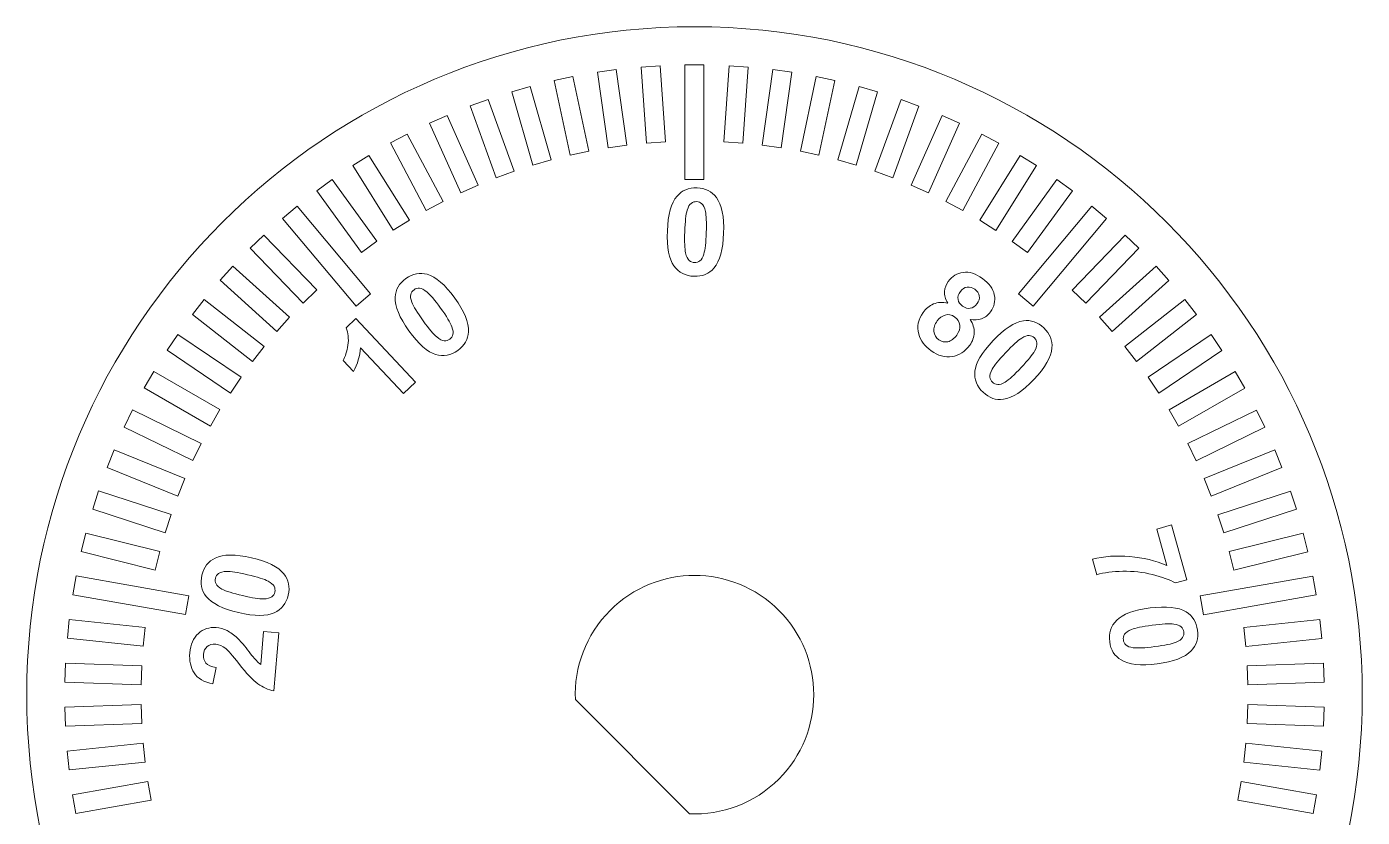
# Model space of a CAD drawing. Header units: millimetres. Extents: x -104 to 90, y -60 to 124.
# Drawn here: x 50.51 to 85.51, y 93.13 to 113.84 of the extents above; entities that cross this region are included whole.
import ezdxf

# ---------------------------------------------------------------- set-up
doc = ezdxf.new("R2010")
doc.units = ezdxf.units.MM
doc.header["$MEASUREMENT"] = 0
doc.layers.add('Cut', color=7, linetype='Continuous')
doc.layers.add('Engrave', color=7, linetype='Continuous')

msp = doc.modelspace()

# ---------------------------------------------------------------- linework, layer by layer
at = {"layer": 'Cut', "color": 250, "lineweight": 9}
for points, knots in [([(85.5102, 96.3419), (85.5105, 86.677), (77.6757, 78.8417), (68.0107, 78.8414), (68.0107, 78.8414), (58.3457, 78.8411), (50.5105, 86.676), (50.5102, 96.3409), (50.5102, 96.3409), (50.5099, 106.0058), (58.3447, 113.8411), (68.0097, 113.8414), (68.0097, 113.8414), (77.6747, 113.8417), (85.5099, 106.0068), (85.5102, 96.3419)], [0, 0, 0, 0, 0.2, 0.2, 0.2, 0.2, 0.4, 0.4, 0.4, 0.4, 0.6, 0.6, 0.6, 0.6, 1, 1, 1, 1]), ([(65.8004, 98.551), (65.1577, 97.9083), (64.8536, 97.0551), (64.8879, 96.2133), (64.8879, 96.2133), (64.8879, 96.2133), (67.8821, 93.2191), (67.8821, 93.2191), (67.8821, 93.2191), (68.7239, 93.1848), (69.5771, 93.4889), (70.2198, 94.1316), (70.2198, 94.1316), (71.4402, 95.352), (71.4402, 97.3306), (70.2198, 98.551), (70.2198, 98.551), (68.9994, 99.7714), (67.0208, 99.7714), (65.8004, 98.551)], [0, 0, 0, 0, 0.1666667, 0.1666667, 0.1666667, 0.1666667, 0.3333333, 0.3333333, 0.3333333, 0.3333333, 0.5, 0.5, 0.5, 0.5, 0.6666667, 0.6666667, 0.6666667, 0.6666667, 1, 1, 1, 1])]:
    msp.add_open_spline(points, degree=3, knots=knots, dxfattribs=at)
at = {"layer": 'Engrave', "color": 240, "lineweight": 9}
for points, knots in [([(65.9607, 112.7169), (65.9607, 112.7169), (66.2391, 110.7361), (66.2391, 110.7361), (66.2391, 110.7361), (66.2391, 110.7361), (65.7449, 110.6677), (65.7449, 110.6677), (65.7449, 110.6677), (65.7449, 110.6677), (65.4665, 112.6485), (65.4665, 112.6485), (65.4665, 112.6485), (65.4665, 112.6485), (65.9607, 112.7169), (65.9607, 112.7169)], [0, 0, 0, 0, 0.2, 0.2, 0.2, 0.2, 0.4, 0.4, 0.4, 0.4, 0.6, 0.6, 0.6, 0.6, 1, 1, 1, 1]), ([(67.1082, 112.8183), (67.1082, 112.8183), (67.2477, 110.8231), (67.2477, 110.8231), (67.2477, 110.8231), (67.2477, 110.8231), (66.7497, 110.7899), (66.7497, 110.7899), (66.7497, 110.7899), (66.7497, 110.7899), (66.6102, 112.7851), (66.6102, 112.7851), (66.6102, 112.7851), (66.6102, 112.7851), (67.1082, 112.8183), (67.1082, 112.8183)], [0, 0, 0, 0, 0.2, 0.2, 0.2, 0.2, 0.4, 0.4, 0.4, 0.4, 0.6, 0.6, 0.6, 0.6, 1, 1, 1, 1]), ([(68.2587, 112.8413), (68.2587, 112.8413), (68.2588, 109.8413), (68.2588, 109.8413), (68.2588, 109.8413), (68.2588, 109.8413), (67.7608, 109.8413), (67.7608, 109.8413), (67.7608, 109.8413), (67.7608, 109.8413), (67.7607, 112.8413), (67.7607, 112.8413), (67.7607, 112.8413), (67.7607, 112.8413), (68.2587, 112.8413), (68.2587, 112.8413)], [0, 0, 0, 0, 0.2, 0.2, 0.2, 0.2, 0.4, 0.4, 0.4, 0.4, 0.6, 0.6, 0.6, 0.6, 1, 1, 1, 1]), ([(69.4133, 112.7854), (69.4133, 112.7854), (69.2735, 110.7902), (69.2735, 110.7902), (69.2735, 110.7902), (69.2735, 110.7902), (68.7755, 110.8234), (68.7755, 110.8234), (68.7755, 110.8234), (68.7755, 110.8234), (68.9153, 112.8186), (68.9153, 112.8186), (68.9153, 112.8186), (68.9153, 112.8186), (69.4133, 112.7854), (69.4133, 112.7854)], [0, 0, 0, 0, 0.2, 0.2, 0.2, 0.2, 0.4, 0.4, 0.4, 0.4, 0.6, 0.6, 0.6, 0.6, 1, 1, 1, 1]), ([(70.5573, 112.6482), (70.5573, 112.6482), (70.2784, 110.6675), (70.2784, 110.6675), (70.2784, 110.6675), (70.2784, 110.6675), (69.7842, 110.7359), (69.7842, 110.7359), (69.7842, 110.7359), (69.7842, 110.7359), (70.0631, 112.7166), (70.0631, 112.7166), (70.0631, 112.7166), (70.0631, 112.7166), (70.5573, 112.6482), (70.5573, 112.6482)], [0, 0, 0, 0, 0.2, 0.2, 0.2, 0.2, 0.4, 0.4, 0.4, 0.4, 0.6, 0.6, 0.6, 0.6, 1, 1, 1, 1]), ([(64.823, 112.5358), (64.823, 112.5358), (65.2389, 110.5791), (65.2389, 110.5791), (65.2389, 110.5791), (65.2389, 110.5791), (64.7507, 110.4755), (64.7507, 110.4755), (64.7507, 110.4755), (64.7507, 110.4755), (64.3348, 112.4322), (64.3348, 112.4322), (64.3348, 112.4322), (64.3348, 112.4322), (64.823, 112.5358), (64.823, 112.5358)], [0, 0, 0, 0, 0.2, 0.2, 0.2, 0.2, 0.4, 0.4, 0.4, 0.4, 0.6, 0.6, 0.6, 0.6, 1, 1, 1, 1]), ([(71.6886, 112.4315), (71.6886, 112.4315), (71.2723, 110.4749), (71.2723, 110.4749), (71.2723, 110.4749), (71.2723, 110.4749), (70.7841, 110.5785), (70.7841, 110.5785), (70.7841, 110.5785), (70.7841, 110.5785), (71.2004, 112.5351), (71.2004, 112.5351), (71.2004, 112.5351), (71.2004, 112.5351), (71.6886, 112.4315), (71.6886, 112.4315)], [0, 0, 0, 0, 0.2, 0.2, 0.2, 0.2, 0.4, 0.4, 0.4, 0.4, 0.6, 0.6, 0.6, 0.6, 1, 1, 1, 1]), ([(63.7012, 112.2745), (63.7012, 112.2745), (64.2526, 110.3515), (64.2526, 110.3515), (64.2526, 110.3515), (64.2526, 110.3515), (63.7722, 110.2147), (63.7722, 110.2147), (63.7722, 110.2147), (63.7722, 110.2147), (63.2208, 112.1377), (63.2208, 112.1377), (63.2208, 112.1377), (63.2208, 112.1377), (63.7012, 112.2745), (63.7012, 112.2745)], [0, 0, 0, 0, 0.2, 0.2, 0.2, 0.2, 0.4, 0.4, 0.4, 0.4, 0.6, 0.6, 0.6, 0.6, 1, 1, 1, 1]), ([(72.8025, 112.1368), (72.8025, 112.1368), (72.2507, 110.2139), (72.2507, 110.2139), (72.2507, 110.2139), (72.2507, 110.2139), (71.7703, 110.3507), (71.7703, 110.3507), (71.7703, 110.3507), (71.7703, 110.3507), (72.3221, 112.2736), (72.3221, 112.2736), (72.3221, 112.2736), (72.3221, 112.2736), (72.8025, 112.1368), (72.8025, 112.1368)], [0, 0, 0, 0, 0.2, 0.2, 0.2, 0.2, 0.4, 0.4, 0.4, 0.4, 0.6, 0.6, 0.6, 0.6, 1, 1, 1, 1]), ([(62.5997, 111.9354), (62.5997, 111.9354), (63.2839, 110.0555), (63.2839, 110.0555), (63.2839, 110.0555), (63.2839, 110.0555), (62.8151, 109.8855), (62.8151, 109.8855), (62.8151, 109.8855), (62.8151, 109.8855), (62.1309, 111.7654), (62.1309, 111.7654), (62.1309, 111.7654), (62.1309, 111.7654), (62.5997, 111.9354), (62.5997, 111.9354)], [0, 0, 0, 0, 0.2, 0.2, 0.2, 0.2, 0.4, 0.4, 0.4, 0.4, 0.6, 0.6, 0.6, 0.6, 1, 1, 1, 1]), ([(73.8924, 111.7644), (73.8924, 111.7644), (73.2078, 109.8846), (73.2078, 109.8846), (73.2078, 109.8846), (73.2078, 109.8846), (72.739, 110.0546), (72.739, 110.0546), (72.739, 110.0546), (72.739, 110.0546), (73.4236, 111.9344), (73.4236, 111.9344), (73.4236, 111.9344), (73.4236, 111.9344), (73.8924, 111.7644), (73.8924, 111.7644)], [0, 0, 0, 0, 0.2, 0.2, 0.2, 0.2, 0.4, 0.4, 0.4, 0.4, 0.6, 0.6, 0.6, 0.6, 1, 1, 1, 1]), ([(61.5248, 111.5201), (61.5248, 111.5201), (62.3385, 109.6925), (62.3385, 109.6925), (62.3385, 109.6925), (62.3385, 109.6925), (61.8835, 109.4893), (61.8835, 109.4893), (61.8835, 109.4893), (61.8835, 109.4893), (61.0698, 111.3169), (61.0698, 111.3169), (61.0698, 111.3169), (61.0698, 111.3169), (61.5248, 111.5201), (61.5248, 111.5201)], [0, 0, 0, 0, 0.2, 0.2, 0.2, 0.2, 0.4, 0.4, 0.4, 0.4, 0.6, 0.6, 0.6, 0.6, 1, 1, 1, 1]), ([(74.9535, 111.3157), (74.9535, 111.3157), (74.1394, 109.4884), (74.1394, 109.4884), (74.1394, 109.4884), (74.1394, 109.4884), (73.6844, 109.6916), (73.6844, 109.6916), (73.6844, 109.6916), (73.6844, 109.6916), (74.4985, 111.5189), (74.4985, 111.5189), (74.4985, 111.5189), (74.4985, 111.5189), (74.9535, 111.3157), (74.9535, 111.3157)], [0, 0, 0, 0, 0.2, 0.2, 0.2, 0.2, 0.4, 0.4, 0.4, 0.4, 0.6, 0.6, 0.6, 0.6, 1, 1, 1, 1]), ([(60.4831, 111.03), (60.4831, 111.03), (61.4222, 109.2637), (61.4222, 109.2637), (61.4222, 109.2637), (61.4222, 109.2637), (60.9808, 109.0293), (60.9808, 109.0293), (60.9808, 109.0293), (60.9808, 109.0293), (60.0417, 110.7956), (60.0417, 110.7956), (60.0417, 110.7956), (60.0417, 110.7956), (60.4831, 111.03), (60.4831, 111.03)], [0, 0, 0, 0, 0.2, 0.2, 0.2, 0.2, 0.4, 0.4, 0.4, 0.4, 0.6, 0.6, 0.6, 0.6, 1, 1, 1, 1]), ([(75.9815, 110.7942), (75.9815, 110.7942), (75.042, 109.0281), (75.042, 109.0281), (75.042, 109.0281), (75.042, 109.0281), (74.6006, 109.2625), (74.6006, 109.2625), (74.6006, 109.2625), (74.6006, 109.2625), (75.5401, 111.0286), (75.5401, 111.0286), (75.5401, 111.0286), (75.5401, 111.0286), (75.9815, 110.7942), (75.9815, 110.7942)], [0, 0, 0, 0, 0.2, 0.2, 0.2, 0.2, 0.4, 0.4, 0.4, 0.4, 0.6, 0.6, 0.6, 0.6, 1, 1, 1, 1]), ([(59.4774, 110.4678), (59.4774, 110.4678), (60.5373, 108.7714), (60.5373, 108.7714), (60.5373, 108.7714), (60.5373, 108.7714), (60.1135, 108.5078), (60.1135, 108.5078), (60.1135, 108.5078), (60.1135, 108.5078), (59.0536, 110.2042), (59.0536, 110.2042), (59.0536, 110.2042), (59.0536, 110.2042), (59.4774, 110.4678), (59.4774, 110.4678)], [0, 0, 0, 0, 0.2, 0.2, 0.2, 0.2, 0.4, 0.4, 0.4, 0.4, 0.6, 0.6, 0.6, 0.6, 1, 1, 1, 1]), ([(76.9695, 110.2023), (76.9695, 110.2023), (75.9092, 108.5061), (75.9092, 108.5061), (75.9092, 108.5061), (75.9092, 108.5061), (75.4854, 108.7697), (75.4854, 108.7697), (75.4854, 108.7697), (75.4854, 108.7697), (76.5457, 110.4659), (76.5457, 110.4659), (76.5457, 110.4659), (76.5457, 110.4659), (76.9695, 110.2023), (76.9695, 110.2023)], [0, 0, 0, 0, 0.2, 0.2, 0.2, 0.2, 0.4, 0.4, 0.4, 0.4, 0.6, 0.6, 0.6, 0.6, 1, 1, 1, 1]), ([(58.5131, 109.8374), (58.5131, 109.8374), (59.6888, 108.2193), (59.6888, 108.2193), (59.6888, 108.2193), (59.6888, 108.2193), (59.2846, 107.9263), (59.2846, 107.9263), (59.2846, 107.9263), (59.2846, 107.9263), (58.1089, 109.5444), (58.1089, 109.5444), (58.1089, 109.5444), (58.1089, 109.5444), (58.5131, 109.8374), (58.5131, 109.8374)], [0, 0, 0, 0, 0.2, 0.2, 0.2, 0.2, 0.4, 0.4, 0.4, 0.4, 0.6, 0.6, 0.6, 0.6, 1, 1, 1, 1]), ([(68.0763, 109.6207), (68.2959, 109.6131), (68.4651, 109.5292), (68.584, 109.368), (68.584, 109.368), (68.7248, 109.177), (68.7886, 108.8664), (68.7736, 108.4362), (68.7736, 108.4362), (68.7591, 108.0066), (68.6742, 107.7004), (68.5192, 107.5174), (68.5192, 107.5174), (68.3911, 107.3671), (68.2175, 107.2954), (67.9975, 107.3029), (67.9975, 107.3029), (67.7763, 107.3105), (67.6013, 107.4013), (67.472, 107.5759), (67.472, 107.5759), (67.3426, 107.7499), (67.2852, 108.0552), (67.2997, 108.4905), (67.2997, 108.4905), (67.3141, 108.918), (67.3991, 109.2233), (67.5539, 109.4062), (67.5539, 109.4062), (67.6822, 109.5565), (67.8562, 109.6282), (68.0763, 109.6207)], [0, 0, 0, 0, 0.1111111, 0.1111111, 0.1111111, 0.1111111, 0.2222222, 0.2222222, 0.2222222, 0.2222222, 0.3333333, 0.3333333, 0.3333333, 0.3333333, 0.4444444, 0.4444444, 0.4444444, 0.4444444, 0.5555556, 0.5555556, 0.5555556, 0.5555556, 0.6666667, 0.6666667, 0.6666667, 0.6666667, 0.7777778, 0.7777778, 0.7777778, 0.7777778, 1, 1, 1, 1]), ([(77.9136, 109.5421), (77.9136, 109.5421), (76.7377, 107.9243), (76.7377, 107.9243), (76.7377, 107.9243), (76.7377, 107.9243), (76.3335, 108.2173), (76.3335, 108.2173), (76.3335, 108.2173), (76.3335, 108.2173), (77.5094, 109.8351), (77.5094, 109.8351), (77.5094, 109.8351), (77.5094, 109.8351), (77.9136, 109.5421), (77.9136, 109.5421)], [0, 0, 0, 0, 0.2, 0.2, 0.2, 0.2, 0.4, 0.4, 0.4, 0.4, 0.6, 0.6, 0.6, 0.6, 1, 1, 1, 1]), ([(68.064, 109.2599), (68.0111, 109.2618), (67.9639, 109.2464), (67.9213, 109.2144), (67.9213, 109.2144), (67.8787, 109.1824), (67.8449, 109.1235), (67.8189, 109.0374), (67.8189, 109.0374), (67.7852, 108.926), (67.7641, 108.7367), (67.7552, 108.4706), (67.7552, 108.4706), (67.7456, 108.2045), (67.7532, 108.0208), (67.7768, 107.9201), (67.7768, 107.9201), (67.7998, 107.8199), (67.8316, 107.7525), (67.871, 107.7178), (67.871, 107.7178), (67.9109, 107.6835), (67.9569, 107.6652), (68.0098, 107.6637), (68.0098, 107.6637), (68.0621, 107.6617), (68.1098, 107.6772), (68.1525, 107.7092), (68.1525, 107.7092), (68.1945, 107.7412), (68.2289, 107.8001), (68.2544, 107.8862), (68.2544, 107.8862), (68.2881, 107.9965), (68.3096, 108.1853), (68.3186, 108.4514), (68.3186, 108.4514), (68.3276, 108.7175), (68.3205, 108.9012), (68.297, 109.0019), (68.297, 109.0019), (68.2734, 109.1021), (68.2417, 109.1701), (68.2022, 109.2048), (68.2022, 109.2048), (68.1628, 109.2401), (68.1164, 109.2584), (68.064, 109.2599)], [0, 0, 0, 0, 0.0769231, 0.0769231, 0.0769231, 0.0769231, 0.1538462, 0.1538462, 0.1538462, 0.1538462, 0.2307692, 0.2307692, 0.2307692, 0.2307692, 0.3076923, 0.3076923, 0.3076923, 0.3076923, 0.3846154, 0.3846154, 0.3846154, 0.3846154, 0.4615385, 0.4615385, 0.4615385, 0.4615385, 0.5384615, 0.5384615, 0.5384615, 0.5384615, 0.6153846, 0.6153846, 0.6153846, 0.6153846, 0.6923077, 0.6923077, 0.6923077, 0.6923077, 0.7692308, 0.7692308, 0.7692308, 0.7692308, 0.8461538, 0.8461538, 0.8461538, 0.8461538, 1, 1, 1, 1]), ([(57.5954, 109.1414), (57.5954, 109.1414), (59.5237, 106.8433), (59.5237, 106.8433), (59.5237, 106.8433), (59.5237, 106.8433), (59.1409, 106.5229), (59.1409, 106.5229), (59.1409, 106.5229), (59.1409, 106.5229), (57.2126, 108.821), (57.2126, 108.821), (57.2126, 108.821), (57.2126, 108.821), (57.5954, 109.1414), (57.5954, 109.1414)], [0, 0, 0, 0, 0.2, 0.2, 0.2, 0.2, 0.4, 0.4, 0.4, 0.4, 0.6, 0.6, 0.6, 0.6, 1, 1, 1, 1]), ([(78.8098, 108.8193), (78.8098, 108.8193), (76.8811, 106.5216), (76.8811, 106.5216), (76.8811, 106.5216), (76.8811, 106.5216), (76.4983, 106.842), (76.4983, 106.842), (76.4983, 106.842), (76.4983, 106.842), (78.427, 109.1397), (78.427, 109.1397), (78.427, 109.1397), (78.427, 109.1397), (78.8098, 108.8193), (78.8098, 108.8193)], [0, 0, 0, 0, 0.2, 0.2, 0.2, 0.2, 0.4, 0.4, 0.4, 0.4, 0.6, 0.6, 0.6, 0.6, 1, 1, 1, 1]), ([(56.7279, 108.384), (56.7279, 108.384), (58.1173, 106.9452), (58.1173, 106.9452), (58.1173, 106.9452), (58.1173, 106.9452), (57.7579, 106.5994), (57.7579, 106.5994), (57.7579, 106.5994), (57.7579, 106.5994), (56.3685, 108.0382), (56.3685, 108.0382), (56.3685, 108.0382), (56.3685, 108.0382), (56.7279, 108.384), (56.7279, 108.384)], [0, 0, 0, 0, 0.2, 0.2, 0.2, 0.2, 0.4, 0.4, 0.4, 0.4, 0.6, 0.6, 0.6, 0.6, 1, 1, 1, 1]), ([(79.6544, 108.0365), (79.6544, 108.0365), (78.2648, 106.598), (78.2648, 106.598), (78.2648, 106.598), (78.2648, 106.598), (77.9054, 106.9438), (77.9054, 106.9438), (77.9054, 106.9438), (77.9054, 106.9438), (79.295, 108.3823), (79.295, 108.3823), (79.295, 108.3823), (79.295, 108.3823), (79.6544, 108.0365), (79.6544, 108.0365)], [0, 0, 0, 0, 0.2, 0.2, 0.2, 0.2, 0.4, 0.4, 0.4, 0.4, 0.6, 0.6, 0.6, 0.6, 1, 1, 1, 1]), ([(55.9141, 107.5691), (55.9141, 107.5691), (57.4006, 106.2306), (57.4006, 106.2306), (57.4006, 106.2306), (57.4006, 106.2306), (57.0666, 105.8596), (57.0666, 105.8596), (57.0666, 105.8596), (57.0666, 105.8596), (55.5801, 107.1981), (55.5801, 107.1981), (55.5801, 107.1981), (55.5801, 107.1981), (55.9141, 107.5691), (55.9141, 107.5691)], [0, 0, 0, 0, 0.2, 0.2, 0.2, 0.2, 0.4, 0.4, 0.4, 0.4, 0.6, 0.6, 0.6, 0.6, 1, 1, 1, 1]), ([(80.4426, 107.1957), (80.4426, 107.1957), (78.9558, 105.8576), (78.9558, 105.8576), (78.9558, 105.8576), (78.9558, 105.8576), (78.6218, 106.2286), (78.6218, 106.2286), (78.6218, 106.2286), (78.6218, 106.2286), (80.1086, 107.5667), (80.1086, 107.5667), (80.1086, 107.5667), (80.1086, 107.5667), (80.4426, 107.1957), (80.4426, 107.1957)], [0, 0, 0, 0, 0.2, 0.2, 0.2, 0.2, 0.4, 0.4, 0.4, 0.4, 0.6, 0.6, 0.6, 0.6, 1, 1, 1, 1]), ([(60.4486, 107.2438), (60.627, 107.3726), (60.8125, 107.41), (61.005, 107.3553), (61.005, 107.3553), (61.2336, 107.2908), (61.4743, 107.084), (61.7266, 106.7345), (61.7266, 106.7345), (61.9779, 106.386), (62.0985, 106.0916), (62.0875, 105.8523), (62.0875, 105.8523), (62.0789, 105.6544), (61.9849, 105.4912), (61.8064, 105.3625), (61.8064, 105.3625), (61.6274, 105.233), (61.433, 105.1977), (61.2235, 105.2561), (61.2235, 105.2561), (61.0146, 105.3149), (60.7823, 105.5211), (60.5268, 105.8743), (60.5268, 105.8743), (60.2767, 106.2212), (60.157, 106.5146), (60.1675, 106.7544), (60.1675, 106.7544), (60.1766, 106.9519), (60.2701, 107.1149), (60.4486, 107.2438)], [0, 0, 0, 0, 0.1111111, 0.1111111, 0.1111111, 0.1111111, 0.2222222, 0.2222222, 0.2222222, 0.2222222, 0.3333333, 0.3333333, 0.3333333, 0.3333333, 0.4444444, 0.4444444, 0.4444444, 0.4444444, 0.5555556, 0.5555556, 0.5555556, 0.5555556, 0.6666667, 0.6666667, 0.6666667, 0.6666667, 0.7777778, 0.7777778, 0.7777778, 0.7777778, 1, 1, 1, 1]), ([(74.6473, 106.6011), (74.5841, 106.7058), (74.5557, 106.8071), (74.5633, 106.9044), (74.5633, 106.9044), (74.5709, 107.0017), (74.6033, 107.0904), (74.6615, 107.1709), (74.6615, 107.1709), (74.761, 107.3078), (74.8912, 107.3867), (75.0517, 107.4067), (75.0517, 107.4067), (75.2127, 107.4273), (75.3811, 107.3731), (75.5575, 107.2454), (75.5575, 107.2454), (75.7328, 107.1187), (75.8359, 106.9756), (75.8676, 106.8161), (75.8676, 106.8161), (75.8998, 106.656), (75.8659, 106.5081), (75.7665, 106.3707), (75.7665, 106.3707), (75.7045, 106.2855), (75.6273, 106.2251), (75.535, 106.1909), (75.535, 106.1909), (75.4421, 106.1567), (75.3431, 106.151), (75.2375, 106.174), (75.2375, 106.174), (75.3097, 106.0592), (75.3437, 105.9431), (75.3402, 105.8256), (75.3402, 105.8256), (75.3362, 105.7087), (75.2973, 105.5984), (75.2225, 105.4957), (75.2225, 105.4957), (75.0995, 105.3256), (74.9453, 105.2268), (74.7599, 105.199), (74.7599, 105.199), (74.5745, 105.1713), (74.3918, 105.2229), (74.2117, 105.3527), (74.2117, 105.3527), (74.0444, 105.4741), (73.9369, 105.6189), (73.8894, 105.7875), (73.8894, 105.7875), (73.8333, 105.9863), (73.8706, 106.1766), (74.0016, 106.3571), (74.0016, 106.3571), (74.0737, 106.4566), (74.1642, 106.53), (74.2741, 106.5779), (74.2741, 106.5779), (74.384, 106.6253), (74.5084, 106.6334), (74.6473, 106.6011)], [0, 0, 0, 0, 0.0588235, 0.0588235, 0.0588235, 0.0588235, 0.1176471, 0.1176471, 0.1176471, 0.1176471, 0.1764706, 0.1764706, 0.1764706, 0.1764706, 0.2352941, 0.2352941, 0.2352941, 0.2352941, 0.2941176, 0.2941176, 0.2941176, 0.2941176, 0.3529412, 0.3529412, 0.3529412, 0.3529412, 0.4117647, 0.4117647, 0.4117647, 0.4117647, 0.4705882, 0.4705882, 0.4705882, 0.4705882, 0.5294118, 0.5294118, 0.5294118, 0.5294118, 0.5882353, 0.5882353, 0.5882353, 0.5882353, 0.6470588, 0.6470588, 0.6470588, 0.6470588, 0.7058824, 0.7058824, 0.7058824, 0.7058824, 0.7647059, 0.7647059, 0.7647059, 0.7647059, 0.8235294, 0.8235294, 0.8235294, 0.8235294, 0.8823529, 0.8823529, 0.8823529, 0.8823529, 1, 1, 1, 1]), ([(60.6598, 106.9511), (60.6172, 106.9201), (60.5888, 106.8792), (60.575, 106.8277), (60.575, 106.8277), (60.561, 106.7763), (60.5705, 106.7086), (60.6029, 106.6253), (60.6029, 106.6253), (60.6444, 106.516), (60.7434, 106.3538), (60.899, 106.1374), (60.899, 106.1374), (61.0552, 105.9211), (61.1736, 105.7806), (61.2535, 105.7155), (61.2535, 105.7155), (61.3338, 105.6505), (61.3998, 105.6166), (61.4527, 105.6133), (61.4527, 105.6133), (61.5051, 105.6105), (61.5526, 105.6246), (61.5953, 105.655), (61.5953, 105.655), (61.6379, 105.6861), (61.6662, 105.727), (61.6801, 105.7784), (61.6801, 105.7784), (61.694, 105.8299), (61.6846, 105.8976), (61.6521, 105.9815), (61.6521, 105.9815), (61.6111, 106.0892), (61.5126, 106.2514), (61.357, 106.4677), (61.357, 106.4677), (61.2009, 106.6841), (61.0824, 106.8245), (61.0026, 106.8896), (61.0026, 106.8896), (60.9222, 106.9546), (60.8558, 106.9891), (60.8034, 106.9924), (60.8034, 106.9924), (60.7504, 106.9957), (60.7029, 106.9821), (60.6598, 106.9511)], [0, 0, 0, 0, 0.0769231, 0.0769231, 0.0769231, 0.0769231, 0.1538462, 0.1538462, 0.1538462, 0.1538462, 0.2307692, 0.2307692, 0.2307692, 0.2307692, 0.3076923, 0.3076923, 0.3076923, 0.3076923, 0.3846154, 0.3846154, 0.3846154, 0.3846154, 0.4615385, 0.4615385, 0.4615385, 0.4615385, 0.5384615, 0.5384615, 0.5384615, 0.5384615, 0.6153846, 0.6153846, 0.6153846, 0.6153846, 0.6923077, 0.6923077, 0.6923077, 0.6923077, 0.7692308, 0.7692308, 0.7692308, 0.7692308, 0.8461538, 0.8461538, 0.8461538, 0.8461538, 1, 1, 1, 1]), ([(74.9771, 106.9041), (74.9263, 106.8335), (74.9068, 106.7643), (74.9179, 106.6959), (74.9179, 106.6959), (74.9291, 106.6281), (74.9678, 106.5703), (75.0342, 106.5221), (75.0342, 106.5221), (75.101, 106.4735), (75.1691, 106.455), (75.238, 106.4656), (75.238, 106.4656), (75.3068, 106.4762), (75.3669, 106.5165), (75.4177, 106.5871), (75.4177, 106.5871), (75.4653, 106.6528), (75.4838, 106.7204), (75.4732, 106.7888), (75.4732, 106.7888), (75.462, 106.8576), (75.4238, 106.9151), (75.3585, 106.9627), (75.3585, 106.9627), (75.2907, 107.0119), (75.2225, 107.0309), (75.1531, 107.0198), (75.1531, 107.0198), (75.0837, 107.0086), (75.0252, 106.9698), (74.9771, 106.9041)], [0, 0, 0, 0, 0.1111111, 0.1111111, 0.1111111, 0.1111111, 0.2222222, 0.2222222, 0.2222222, 0.2222222, 0.3333333, 0.3333333, 0.3333333, 0.3333333, 0.4444444, 0.4444444, 0.4444444, 0.4444444, 0.5555556, 0.5555556, 0.5555556, 0.5555556, 0.6666667, 0.6666667, 0.6666667, 0.6666667, 0.7777778, 0.7777778, 0.7777778, 0.7777778, 1, 1, 1, 1]), ([(55.1589, 106.6983), (55.1589, 106.6983), (56.7352, 105.4667), (56.7352, 105.4667), (56.7352, 105.4667), (56.7352, 105.4667), (56.4286, 105.0741), (56.4286, 105.0741), (56.4286, 105.0741), (56.4286, 105.0741), (54.8523, 106.3057), (54.8523, 106.3057), (54.8523, 106.3057), (54.8523, 106.3057), (55.1589, 106.6983), (55.1589, 106.6983)], [0, 0, 0, 0, 0.2, 0.2, 0.2, 0.2, 0.4, 0.4, 0.4, 0.4, 0.6, 0.6, 0.6, 0.6, 1, 1, 1, 1]), ([(81.1699, 106.3033), (81.1699, 106.3033), (79.5932, 105.072), (79.5932, 105.072), (79.5932, 105.072), (79.5932, 105.072), (79.2866, 105.4646), (79.2866, 105.4646), (79.2866, 105.4646), (79.2866, 105.4646), (80.8633, 106.6959), (80.8633, 106.6959), (80.8633, 106.6959), (80.8633, 106.6959), (81.1699, 106.3033), (81.1699, 106.3033)], [0, 0, 0, 0, 0.2, 0.2, 0.2, 0.2, 0.4, 0.4, 0.4, 0.4, 0.6, 0.6, 0.6, 0.6, 1, 1, 1, 1]), ([(60.6983, 104.5331), (60.6983, 104.5331), (60.3811, 104.2346), (60.3811, 104.2346), (60.3811, 104.2346), (60.3811, 104.2346), (59.2568, 105.4309), (59.2568, 105.4309), (59.2568, 105.4309), (59.2427, 105.2135), (59.181, 105.0048), (59.0729, 104.805), (59.0729, 104.805), (59.0729, 104.805), (58.8023, 105.093), (58.8023, 105.093), (58.8023, 105.093), (58.8594, 105.1979), (58.9011, 105.3337), (58.9271, 105.5008), (58.9271, 105.5008), (58.953, 105.6678), (58.9365, 105.8187), (58.8781, 105.9535), (58.8781, 105.9535), (58.8781, 105.9535), (59.1352, 106.1952), (59.1352, 106.1952), (59.1352, 106.1952), (59.1352, 106.1952), (60.6983, 104.5331), (60.6983, 104.5331)], [0, 0, 0, 0, 0.1111111, 0.1111111, 0.1111111, 0.1111111, 0.2222222, 0.2222222, 0.2222222, 0.2222222, 0.3333333, 0.3333333, 0.3333333, 0.3333333, 0.4444444, 0.4444444, 0.4444444, 0.4444444, 0.5555556, 0.5555556, 0.5555556, 0.5555556, 0.6666667, 0.6666667, 0.6666667, 0.6666667, 0.7777778, 0.7777778, 0.7777778, 0.7777778, 1, 1, 1, 1]), ([(74.3736, 106.1391), (74.3036, 106.0422), (74.2732, 105.9482), (74.2837, 105.8576), (74.2837, 105.8576), (74.2942, 105.7675), (74.3365, 105.6954), (74.4112, 105.6413), (74.4112, 105.6413), (74.4839, 105.5884), (74.5631, 105.5709), (74.6485, 105.5888), (74.6485, 105.5888), (74.7343, 105.6067), (74.813, 105.6648), (74.8842, 105.7633), (74.8842, 105.7633), (74.9467, 105.8497), (74.9727, 105.9368), (74.9622, 106.0242), (74.9622, 106.0242), (74.9512, 106.1116), (74.9089, 106.1822), (74.8341, 106.2362), (74.8341, 106.2362), (74.7483, 106.2987), (74.6622, 106.3153), (74.5774, 106.2868), (74.5774, 106.2868), (74.4919, 106.2577), (74.4238, 106.2085), (74.3736, 106.1391)], [0, 0, 0, 0, 0.1111111, 0.1111111, 0.1111111, 0.1111111, 0.2222222, 0.2222222, 0.2222222, 0.2222222, 0.3333333, 0.3333333, 0.3333333, 0.3333333, 0.4444444, 0.4444444, 0.4444444, 0.4444444, 0.5555556, 0.5555556, 0.5555556, 0.5555556, 0.6666667, 0.6666667, 0.6666667, 0.6666667, 0.7777778, 0.7777778, 0.7777778, 0.7777778, 1, 1, 1, 1]), ([(77.1644, 105.9524), (77.3246, 105.8015), (77.3956, 105.6264), (77.3783, 105.4267), (77.3783, 105.4267), (77.3582, 105.1901), (77.2001, 104.9149), (76.9042, 104.6013), (76.9042, 104.6013), (76.6093, 104.2889), (76.3432, 104.1152), (76.1058, 104.0803), (76.1058, 104.0803), (75.9097, 104.0521), (75.732, 104.1134), (75.5717, 104.2643), (75.5717, 104.2643), (75.411, 104.4161), (75.3394, 104.6004), (75.3576, 104.8169), (75.3576, 104.8169), (75.3758, 105.0335), (75.5345, 105.3006), (75.834, 105.618), (75.834, 105.618), (76.1274, 105.9289), (76.3929, 106.1021), (76.6303, 106.1369), (76.6303, 106.1369), (76.8264, 106.1652), (77.0041, 106.1038), (77.1644, 105.9524)], [0, 0, 0, 0, 0.1111111, 0.1111111, 0.1111111, 0.1111111, 0.2222222, 0.2222222, 0.2222222, 0.2222222, 0.3333333, 0.3333333, 0.3333333, 0.3333333, 0.4444444, 0.4444444, 0.4444444, 0.4444444, 0.5555556, 0.5555556, 0.5555556, 0.5555556, 0.6666667, 0.6666667, 0.6666667, 0.6666667, 0.7777778, 0.7777778, 0.7777778, 0.7777778, 1, 1, 1, 1]), ([(54.4674, 105.7775), (54.4674, 105.7775), (56.1259, 104.6588), (56.1259, 104.6588), (56.1259, 104.6588), (56.1259, 104.6588), (55.8467, 104.2448), (55.8467, 104.2448), (55.8467, 104.2448), (55.8467, 104.2448), (54.1882, 105.3635), (54.1882, 105.3635), (54.1882, 105.3635), (54.1882, 105.3635), (54.4674, 105.7775), (54.4674, 105.7775)], [0, 0, 0, 0, 0.2, 0.2, 0.2, 0.2, 0.4, 0.4, 0.4, 0.4, 0.6, 0.6, 0.6, 0.6, 1, 1, 1, 1]), ([(76.9163, 105.69), (76.878, 105.7262), (76.8323, 105.746), (76.7794, 105.7499), (76.7794, 105.7499), (76.7259, 105.7538), (76.6615, 105.7323), (76.5855, 105.6847), (76.5855, 105.6847), (76.4865, 105.6233), (76.3455, 105.4958), (76.1621, 105.3015), (76.1621, 105.3015), (75.9791, 105.1078), (75.8631, 104.9652), (75.8144, 104.8743), (75.8144, 104.8743), (75.7653, 104.783), (75.7445, 104.7114), (75.7518, 104.6596), (75.7518, 104.6596), (75.7585, 104.6078), (75.7815, 104.5635), (75.8198, 104.5272), (75.8198, 104.5272), (75.8582, 104.4909), (75.9038, 104.4712), (75.9568, 104.4673), (75.9568, 104.4673), (76.0097, 104.4634), (76.0747, 104.485), (76.1506, 104.5326), (76.1506, 104.5326), (76.2491, 104.5929), (76.3895, 104.7203), (76.5725, 104.9141), (76.5725, 104.9141), (76.7559, 105.1084), (76.8714, 105.251), (76.9206, 105.3418), (76.9206, 105.3418), (76.9693, 105.4326), (76.9905, 105.5047), (76.9838, 105.5571), (76.9838, 105.5571), (76.9771, 105.6093), (76.9546, 105.6537), (76.9163, 105.69)], [0, 0, 0, 0, 0.0769231, 0.0769231, 0.0769231, 0.0769231, 0.1538462, 0.1538462, 0.1538462, 0.1538462, 0.2307692, 0.2307692, 0.2307692, 0.2307692, 0.3076923, 0.3076923, 0.3076923, 0.3076923, 0.3846154, 0.3846154, 0.3846154, 0.3846154, 0.4615385, 0.4615385, 0.4615385, 0.4615385, 0.5384615, 0.5384615, 0.5384615, 0.5384615, 0.6153846, 0.6153846, 0.6153846, 0.6153846, 0.6923077, 0.6923077, 0.6923077, 0.6923077, 0.7692308, 0.7692308, 0.7692308, 0.7692308, 0.8461538, 0.8461538, 0.8461538, 0.8461538, 1, 1, 1, 1]), ([(81.8337, 105.3611), (81.8337, 105.3611), (80.175, 104.2427), (80.175, 104.2427), (80.175, 104.2427), (80.175, 104.2427), (79.8958, 104.6567), (79.8958, 104.6567), (79.8958, 104.6567), (79.8958, 104.6567), (81.5545, 105.7751), (81.5545, 105.7751), (81.5545, 105.7751), (81.5545, 105.7751), (81.8337, 105.3611), (81.8337, 105.3611)], [0, 0, 0, 0, 0.2, 0.2, 0.2, 0.2, 0.4, 0.4, 0.4, 0.4, 0.6, 0.6, 0.6, 0.6, 1, 1, 1, 1]), ([(53.8421, 104.8096), (53.8421, 104.8096), (55.5746, 103.8093), (55.5746, 103.8093), (55.5746, 103.8093), (55.5746, 103.8093), (55.3246, 103.3777), (55.3246, 103.3777), (55.3246, 103.3777), (55.3246, 103.3777), (53.5921, 104.378), (53.5921, 104.378), (53.5921, 104.378), (53.5921, 104.378), (53.8421, 104.8096), (53.8421, 104.8096)], [0, 0, 0, 0, 0.2, 0.2, 0.2, 0.2, 0.4, 0.4, 0.4, 0.4, 0.6, 0.6, 0.6, 0.6, 1, 1, 1, 1]), ([(82.4287, 104.3754), (82.4287, 104.3754), (80.696, 103.3755), (80.696, 103.3755), (80.696, 103.3755), (80.696, 103.3755), (80.448, 103.8071), (80.448, 103.8071), (80.448, 103.8071), (80.448, 103.8071), (82.1807, 104.807), (82.1807, 104.807), (82.1807, 104.807), (82.1807, 104.807), (82.4287, 104.3754), (82.4287, 104.3754)], [0, 0, 0, 0, 0.2, 0.2, 0.2, 0.2, 0.4, 0.4, 0.4, 0.4, 0.6, 0.6, 0.6, 0.6, 1, 1, 1, 1]), ([(53.286, 103.801), (53.286, 103.801), (55.0841, 102.924), (55.0841, 102.924), (55.0841, 102.924), (55.0841, 102.924), (54.8653, 102.4748), (54.8653, 102.4748), (54.8653, 102.4748), (54.8653, 102.4748), (53.0672, 103.3518), (53.0672, 103.3518), (53.0672, 103.3518), (53.0672, 103.3518), (53.286, 103.801), (53.286, 103.801)], [0, 0, 0, 0, 0.2, 0.2, 0.2, 0.2, 0.4, 0.4, 0.4, 0.4, 0.6, 0.6, 0.6, 0.6, 1, 1, 1, 1]), ([(82.9545, 103.3492), (82.9545, 103.3492), (81.1564, 102.4725), (81.1564, 102.4725), (81.1564, 102.4725), (81.1564, 102.4725), (80.9376, 102.9217), (80.9376, 102.9217), (80.9376, 102.9217), (80.9376, 102.9217), (82.7357, 103.7984), (82.7357, 103.7984), (82.7357, 103.7984), (82.7357, 103.7984), (82.9545, 103.3492), (82.9545, 103.3492)], [0, 0, 0, 0, 0.2, 0.2, 0.2, 0.2, 0.4, 0.4, 0.4, 0.4, 0.6, 0.6, 0.6, 0.6, 1, 1, 1, 1]), ([(52.8016, 102.7552), (52.8016, 102.7552), (54.6564, 102.0058), (54.6564, 102.0058), (54.6564, 102.0058), (54.6564, 102.0058), (54.4708, 101.543), (54.4708, 101.543), (54.4708, 101.543), (54.4708, 101.543), (52.616, 102.2924), (52.616, 102.2924), (52.616, 102.2924), (52.616, 102.2924), (52.8016, 102.7552), (52.8016, 102.7552)], [0, 0, 0, 0, 0.2, 0.2, 0.2, 0.2, 0.4, 0.4, 0.4, 0.4, 0.6, 0.6, 0.6, 0.6, 1, 1, 1, 1]), ([(83.4056, 102.2897), (83.4056, 102.2897), (81.5507, 101.5407), (81.5507, 101.5407), (81.5507, 101.5407), (81.5507, 101.5407), (81.3651, 102.0035), (81.3651, 102.0035), (81.3651, 102.0035), (81.3651, 102.0035), (83.22, 102.7525), (83.22, 102.7525), (83.22, 102.7525), (83.22, 102.7525), (83.4056, 102.2897), (83.4056, 102.2897)], [0, 0, 0, 0, 0.2, 0.2, 0.2, 0.2, 0.4, 0.4, 0.4, 0.4, 0.6, 0.6, 0.6, 0.6, 1, 1, 1, 1]), ([(52.393, 101.6785), (52.393, 101.6785), (54.2954, 101.0602), (54.2954, 101.0602), (54.2954, 101.0602), (54.2954, 101.0602), (54.1412, 100.5856), (54.1412, 100.5856), (54.1412, 100.5856), (54.1412, 100.5856), (52.2388, 101.2039), (52.2388, 101.2039), (52.2388, 101.2039), (52.2388, 101.2039), (52.393, 101.6785), (52.393, 101.6785)], [0, 0, 0, 0, 0.2, 0.2, 0.2, 0.2, 0.4, 0.4, 0.4, 0.4, 0.6, 0.6, 0.6, 0.6, 1, 1, 1, 1]), ([(83.7823, 101.2008), (83.7823, 101.2008), (81.8799, 100.5829), (81.8799, 100.5829), (81.8799, 100.5829), (81.8799, 100.5829), (81.7257, 101.0575), (81.7257, 101.0575), (81.7257, 101.0575), (81.7257, 101.0575), (83.6281, 101.6754), (83.6281, 101.6754), (83.6281, 101.6754), (83.6281, 101.6754), (83.7823, 101.2008), (83.7823, 101.2008)], [0, 0, 0, 0, 0.2, 0.2, 0.2, 0.2, 0.4, 0.4, 0.4, 0.4, 0.6, 0.6, 0.6, 0.6, 1, 1, 1, 1]), ([(52.059, 100.5757), (52.059, 100.5757), (53.9997, 100.0918), (53.9997, 100.0918), (53.9997, 100.0918), (53.9997, 100.0918), (53.8805, 99.6074), (53.8805, 99.6074), (53.8805, 99.6074), (53.8805, 99.6074), (51.9398, 100.0913), (51.9398, 100.0913), (51.9398, 100.0913), (51.9398, 100.0913), (52.059, 100.5757), (52.059, 100.5757)], [0, 0, 0, 0, 0.2, 0.2, 0.2, 0.2, 0.4, 0.4, 0.4, 0.4, 0.6, 0.6, 0.6, 0.6, 1, 1, 1, 1]), ([(80.1249, 100.6797), (80.1249, 100.6797), (80.5147, 100.7888), (80.5147, 100.7888), (80.5147, 100.7888), (80.5147, 100.7888), (80.9162, 99.3548), (80.9162, 99.3548), (80.9162, 99.3548), (80.9162, 99.3548), (80.6118, 99.2693), (80.6118, 99.2693), (80.6118, 99.2693), (80.4622, 99.3549), (80.2613, 99.4284), (80.0091, 99.49), (80.0091, 99.49), (79.7568, 99.5515), (79.4992, 99.5797), (79.2362, 99.5751), (79.2362, 99.5751), (78.9726, 99.5705), (78.745, 99.5409), (78.5522, 99.4858), (78.5522, 99.4858), (78.5522, 99.4858), (78.439, 99.8905), (78.439, 99.8905), (78.439, 99.8905), (78.7429, 99.9679), (79.0689, 99.992), (79.4166, 99.962), (79.4166, 99.962), (79.7641, 99.9325), (80.0894, 99.8538), (80.3923, 99.726), (80.3923, 99.726), (80.3923, 99.726), (80.1249, 100.6797), (80.1249, 100.6797)], [0, 0, 0, 0, 0.0909091, 0.0909091, 0.0909091, 0.0909091, 0.1818182, 0.1818182, 0.1818182, 0.1818182, 0.2727273, 0.2727273, 0.2727273, 0.2727273, 0.3636364, 0.3636364, 0.3636364, 0.3636364, 0.4545455, 0.4545455, 0.4545455, 0.4545455, 0.5454545, 0.5454545, 0.5454545, 0.5454545, 0.6363636, 0.6363636, 0.6363636, 0.6363636, 0.7272727, 0.7272727, 0.7272727, 0.7272727, 0.8181818, 0.8181818, 0.8181818, 0.8181818, 1, 1, 1, 1]), ([(84.0808, 100.0882), (84.0808, 100.0882), (82.14, 99.6048), (82.14, 99.6048), (82.14, 99.6048), (82.14, 99.6048), (82.0208, 100.0892), (82.0208, 100.0892), (82.0208, 100.0892), (82.0208, 100.0892), (83.9616, 100.5726), (83.9616, 100.5726), (83.9616, 100.5726), (83.9616, 100.5726), (84.0808, 100.0882), (84.0808, 100.0882)], [0, 0, 0, 0, 0.2, 0.2, 0.2, 0.2, 0.4, 0.4, 0.4, 0.4, 0.6, 0.6, 0.6, 0.6, 1, 1, 1, 1]), ([(55.1025, 99.4719), (55.1517, 99.6868), (55.267, 99.8366), (55.448, 99.9218), (55.448, 99.9218), (55.6623, 100.024), (55.9793, 100.0266), (56.3994, 99.9298), (56.3994, 99.9298), (56.818, 99.8335), (57.1021, 99.6912), (57.252, 99.5039), (57.252, 99.5039), (57.3753, 99.3494), (57.4123, 99.1648), (57.3631, 98.9504), (57.3631, 98.9504), (57.3134, 98.735), (57.1901, 98.5805), (56.9943, 98.4868), (56.9943, 98.4868), (56.798, 98.3931), (56.4879, 98.3952), (56.063, 98.4936), (56.063, 98.4936), (55.646, 98.5894), (55.3629, 98.7312), (55.2131, 98.9185), (55.2131, 98.9185), (55.0898, 99.073), (55.0528, 99.2576), (55.1025, 99.4719)], [0, 0, 0, 0, 0.1111111, 0.1111111, 0.1111111, 0.1111111, 0.2222222, 0.2222222, 0.2222222, 0.2222222, 0.3333333, 0.3333333, 0.3333333, 0.3333333, 0.4444444, 0.4444444, 0.4444444, 0.4444444, 0.5555556, 0.5555556, 0.5555556, 0.5555556, 0.6666667, 0.6666667, 0.6666667, 0.6666667, 0.7777778, 0.7777778, 0.7777778, 0.7777778, 1, 1, 1, 1]), ([(51.8037, 99.4529), (51.8037, 99.4529), (54.7581, 98.9319), (54.7581, 98.9319), (54.7581, 98.9319), (54.7581, 98.9319), (54.6721, 98.4397), (54.6721, 98.4397), (54.6721, 98.4397), (54.6721, 98.4397), (51.7177, 98.9607), (51.7177, 98.9607), (51.7177, 98.9607), (51.7177, 98.9607), (51.8037, 99.4529), (51.8037, 99.4529)], [0, 0, 0, 0, 0.2, 0.2, 0.2, 0.2, 0.4, 0.4, 0.4, 0.4, 0.6, 0.6, 0.6, 0.6, 1, 1, 1, 1]), ([(55.4543, 99.391), (55.4422, 99.3398), (55.448, 99.29), (55.4719, 99.2424), (55.4719, 99.2424), (55.4951, 99.1942), (55.5464, 99.1498), (55.6259, 99.1079), (55.6259, 99.1079), (55.7291, 99.0534), (55.9101, 98.9964), (56.1699, 98.9365), (56.1699, 98.9365), (56.4297, 98.8762), (56.6112, 98.8482), (56.7144, 98.8519), (56.7144, 98.8519), (56.8176, 98.8557), (56.8901, 98.8736), (56.9313, 98.9064), (56.9313, 98.9064), (56.9726, 98.9387), (56.9991, 98.9806), (57.0112, 99.0318), (57.0112, 99.0318), (57.0229, 99.0832), (57.017, 99.1324), (56.9937, 99.1806), (56.9937, 99.1806), (56.9704, 99.2281), (56.9186, 99.2731), (56.8392, 99.3145), (56.8392, 99.3145), (56.7376, 99.3689), (56.5566, 99.4261), (56.2968, 99.4858), (56.2968, 99.4858), (56.0369, 99.5461), (55.8555, 99.5741), (55.7523, 99.5704), (55.7523, 99.5704), (55.6491, 99.5667), (55.5766, 99.5488), (55.5348, 99.5165), (55.5348, 99.5165), (55.493, 99.4841), (55.466, 99.4423), (55.4543, 99.391)], [0, 0, 0, 0, 0.0769231, 0.0769231, 0.0769231, 0.0769231, 0.1538462, 0.1538462, 0.1538462, 0.1538462, 0.2307692, 0.2307692, 0.2307692, 0.2307692, 0.3076923, 0.3076923, 0.3076923, 0.3076923, 0.3846154, 0.3846154, 0.3846154, 0.3846154, 0.4615385, 0.4615385, 0.4615385, 0.4615385, 0.5384615, 0.5384615, 0.5384615, 0.5384615, 0.6153846, 0.6153846, 0.6153846, 0.6153846, 0.6923077, 0.6923077, 0.6923077, 0.6923077, 0.7692308, 0.7692308, 0.7692308, 0.7692308, 0.8461538, 0.8461538, 0.8461538, 0.8461538, 1, 1, 1, 1]), ([(84.3031, 98.9581), (84.3031, 98.9581), (81.3487, 98.4378), (81.3487, 98.4378), (81.3487, 98.4378), (81.3487, 98.4378), (81.2627, 98.93), (81.2627, 98.93), (81.2627, 98.93), (81.2627, 98.93), (84.2171, 99.4503), (84.2171, 99.4503), (84.2171, 99.4503), (84.2171, 99.4503), (84.3031, 98.9581), (84.3031, 98.9581)], [0, 0, 0, 0, 0.2, 0.2, 0.2, 0.2, 0.4, 0.4, 0.4, 0.4, 0.6, 0.6, 0.6, 0.6, 1, 1, 1, 1]), ([(81.191, 98.0315), (81.2195, 97.813), (81.1642, 97.6323), (81.0246, 97.4894), (81.0246, 97.4894), (80.8591, 97.3183), (80.5627, 97.2053), (80.1354, 97.1496), (80.1354, 97.1496), (79.7092, 97.0938), (79.3931, 97.1273), (79.1878, 97.2508), (79.1878, 97.2508), (79.018, 97.3526), (78.9189, 97.5126), (78.8904, 97.7305), (78.8904, 97.7305), (78.8615, 97.95), (78.9225, 98.1376), (79.0738, 98.2943), (79.0738, 98.2943), (79.225, 98.4505), (79.5166, 98.5566), (79.9492, 98.6135), (79.9492, 98.6135), (80.3734, 98.6687), (80.6884, 98.6347), (80.8942, 98.5117), (80.8942, 98.5117), (81.0635, 98.4098), (81.1626, 98.2498), (81.191, 98.0315)], [0, 0, 0, 0, 0.1111111, 0.1111111, 0.1111111, 0.1111111, 0.2222222, 0.2222222, 0.2222222, 0.2222222, 0.3333333, 0.3333333, 0.3333333, 0.3333333, 0.4444444, 0.4444444, 0.4444444, 0.4444444, 0.5555556, 0.5555556, 0.5555556, 0.5555556, 0.6666667, 0.6666667, 0.6666667, 0.6666667, 0.7777778, 0.7777778, 0.7777778, 0.7777778, 1, 1, 1, 1]), ([(51.6256, 98.3149), (51.6256, 98.3149), (53.6147, 98.1057), (53.6147, 98.1057), (53.6147, 98.1057), (53.6147, 98.1057), (53.5639, 97.6097), (53.5639, 97.6097), (53.5639, 97.6097), (53.5639, 97.6097), (51.5748, 97.8189), (51.5748, 97.8189), (51.5748, 97.8189), (51.5748, 97.8189), (51.6256, 98.3149), (51.6256, 98.3149)], [0, 0, 0, 0, 0.2, 0.2, 0.2, 0.2, 0.4, 0.4, 0.4, 0.4, 0.6, 0.6, 0.6, 0.6, 1, 1, 1, 1]), ([(56.7128, 97.997), (56.7128, 97.997), (57.1158, 97.9633), (57.1158, 97.9633), (57.1158, 97.9633), (57.1158, 97.9633), (56.989, 96.4432), (56.989, 96.4432), (56.989, 96.4432), (56.8384, 96.4722), (56.698, 96.5334), (56.5683, 96.6273), (56.5683, 96.6273), (56.4393, 96.7206), (56.2721, 96.8984), (56.0668, 97.1601), (56.0668, 97.1601), (55.9009, 97.3707), (55.7874, 97.5009), (55.7262, 97.5505), (55.7262, 97.5505), (55.6415, 97.6172), (55.5555, 97.6548), (55.4682, 97.6622), (55.4682, 97.6622), (55.3714, 97.6702), (55.2951, 97.65), (55.2387, 97.6027), (55.2387, 97.6027), (55.1823, 97.5549), (55.1506, 97.4853), (55.1427, 97.3937), (55.1427, 97.3937), (55.1353, 97.3033), (55.1565, 97.2291), (55.2064, 97.1712), (55.2064, 97.1712), (55.2569, 97.1127), (55.345, 97.0745), (55.4708, 97.0558), (55.4708, 97.0558), (55.4708, 97.0558), (55.3914, 96.6271), (55.3914, 96.6271), (55.3914, 96.6271), (55.1547, 96.6729), (54.9901, 96.7676), (54.8979, 96.9121), (54.8979, 96.9121), (54.8051, 97.0567), (54.767, 97.2305), (54.7841, 97.4346), (54.7841, 97.4346), (54.8024, 97.6578), (54.8776, 97.8283), (55.0084, 97.9455), (55.0084, 97.9455), (55.1393, 98.0632), (55.2942, 98.1146), (55.4735, 98.0998), (55.4735, 98.0998), (55.575, 98.0912), (55.6707, 98.0647), (55.7598, 98.0208), (55.7598, 98.0208), (55.849, 97.9768), (55.9407, 97.9107), (56.0348, 97.8233), (56.0348, 97.8233), (56.0975, 97.7653), (56.1858, 97.6626), (56.2997, 97.5153), (56.2997, 97.5153), (56.4142, 97.368), (56.4903, 97.2744), (56.5282, 97.2345), (56.5282, 97.2345), (56.5666, 97.1946), (56.6039, 97.1615), (56.6413, 97.1354), (56.6413, 97.1354), (56.6413, 97.1354), (56.7128, 97.997), (56.7128, 97.997)], [0, 0, 0, 0, 0.0454545, 0.0454545, 0.0454545, 0.0454545, 0.0909091, 0.0909091, 0.0909091, 0.0909091, 0.1363636, 0.1363636, 0.1363636, 0.1363636, 0.1818182, 0.1818182, 0.1818182, 0.1818182, 0.2272727, 0.2272727, 0.2272727, 0.2272727, 0.2727273, 0.2727273, 0.2727273, 0.2727273, 0.3181818, 0.3181818, 0.3181818, 0.3181818, 0.3636364, 0.3636364, 0.3636364, 0.3636364, 0.4090909, 0.4090909, 0.4090909, 0.4090909, 0.4545455, 0.4545455, 0.4545455, 0.4545455, 0.5, 0.5, 0.5, 0.5, 0.5454545, 0.5454545, 0.5454545, 0.5454545, 0.5909091, 0.5909091, 0.5909091, 0.5909091, 0.6363636, 0.6363636, 0.6363636, 0.6363636, 0.6818182, 0.6818182, 0.6818182, 0.6818182, 0.7272727, 0.7272727, 0.7272727, 0.7272727, 0.7727273, 0.7727273, 0.7727273, 0.7727273, 0.8181818, 0.8181818, 0.8181818, 0.8181818, 0.8636364, 0.8636364, 0.8636364, 0.8636364, 0.9090909, 0.9090909, 0.9090909, 0.9090909, 1, 1, 1, 1]), ([(80.833, 97.9849), (80.8265, 98.0367), (80.8035, 98.0816), (80.7647, 98.118), (80.7647, 98.118), (80.7265, 98.1549), (80.6623, 98.179), (80.5734, 98.1901), (80.5734, 98.1901), (80.4579, 98.205), (80.268, 98.1953), (80.0035, 98.1607), (80.0035, 98.1607), (79.7391, 98.1263), (79.5593, 98.089), (79.4638, 98.0494), (79.4638, 98.0494), (79.3681, 98.0099), (79.3069, 97.9678), (79.2796, 97.9232), (79.2796, 97.9232), (79.2518, 97.8781), (79.2414, 97.8299), (79.2485, 97.7775), (79.2485, 97.7775), (79.2551, 97.7252), (79.278, 97.6809), (79.3168, 97.6445), (79.3168, 97.6445), (79.355, 97.6076), (79.4192, 97.5835), (79.5081, 97.5723), (79.5081, 97.5723), (79.6225, 97.5569), (79.8125, 97.5667), (80.0763, 97.6012), (80.0763, 97.6012), (80.3408, 97.6357), (80.5211, 97.6729), (80.6162, 97.7125), (80.6162, 97.7125), (80.7118, 97.7521), (80.7735, 97.7941), (80.8014, 97.8393), (80.8014, 97.8393), (80.8292, 97.8839), (80.8401, 97.9325), (80.833, 97.9849)], [0, 0, 0, 0, 0.0769231, 0.0769231, 0.0769231, 0.0769231, 0.1538462, 0.1538462, 0.1538462, 0.1538462, 0.2307692, 0.2307692, 0.2307692, 0.2307692, 0.3076923, 0.3076923, 0.3076923, 0.3076923, 0.3846154, 0.3846154, 0.3846154, 0.3846154, 0.4615385, 0.4615385, 0.4615385, 0.4615385, 0.5384615, 0.5384615, 0.5384615, 0.5384615, 0.6153846, 0.6153846, 0.6153846, 0.6153846, 0.6923077, 0.6923077, 0.6923077, 0.6923077, 0.7692308, 0.7692308, 0.7692308, 0.7692308, 0.8461538, 0.8461538, 0.8461538, 0.8461538, 1, 1, 1, 1]), ([(84.4465, 97.8159), (84.4465, 97.8159), (82.4572, 97.607), (82.4572, 97.607), (82.4572, 97.607), (82.4572, 97.607), (82.4064, 98.103), (82.4064, 98.103), (82.4064, 98.103), (82.4064, 98.103), (84.3957, 98.3119), (84.3957, 98.3119), (84.3957, 98.3119), (84.3957, 98.3119), (84.4465, 97.8159), (84.4465, 97.8159)], [0, 0, 0, 0, 0.2, 0.2, 0.2, 0.2, 0.4, 0.4, 0.4, 0.4, 0.6, 0.6, 0.6, 0.6, 1, 1, 1, 1]), ([(51.5262, 97.167), (51.5262, 97.167), (53.5252, 97.0971), (53.5252, 97.0971), (53.5252, 97.0971), (53.5252, 97.0971), (53.5096, 96.5991), (53.5096, 96.5991), (53.5096, 96.5991), (53.5096, 96.5991), (51.5106, 96.669), (51.5106, 96.669), (51.5106, 96.669), (51.5106, 96.669), (51.5262, 97.167), (51.5262, 97.167)], [0, 0, 0, 0, 0.2, 0.2, 0.2, 0.2, 0.4, 0.4, 0.4, 0.4, 0.6, 0.6, 0.6, 0.6, 1, 1, 1, 1]), ([(84.5101, 96.6657), (84.5101, 96.6657), (82.5111, 96.5963), (82.5111, 96.5963), (82.5111, 96.5963), (82.5111, 96.5963), (82.4955, 97.0943), (82.4955, 97.0943), (82.4955, 97.0943), (82.4955, 97.0943), (84.4945, 97.1637), (84.4945, 97.1637), (84.4945, 97.1637), (84.4945, 97.1637), (84.5101, 96.6657), (84.5101, 96.6657)], [0, 0, 0, 0, 0.2, 0.2, 0.2, 0.2, 0.4, 0.4, 0.4, 0.4, 0.6, 0.6, 0.6, 0.6, 1, 1, 1, 1]), ([(51.5092, 96.015), (51.5092, 96.015), (53.5084, 96.0848), (53.5084, 96.0848), (53.5084, 96.0848), (53.5084, 96.0848), (53.524, 95.5868), (53.524, 95.5868), (53.524, 95.5868), (53.524, 95.5868), (51.5248, 95.517), (51.5248, 95.517), (51.5248, 95.517), (51.5248, 95.517), (51.5092, 96.015), (51.5092, 96.015)], [0, 0, 0, 0, 0.2, 0.2, 0.2, 0.2, 0.4, 0.4, 0.4, 0.4, 0.6, 0.6, 0.6, 0.6, 1, 1, 1, 1]), ([(84.4954, 95.514), (84.4954, 95.514), (82.4962, 95.5842), (82.4962, 95.5842), (82.4962, 95.5842), (82.4962, 95.5842), (82.5118, 96.0822), (82.5118, 96.0822), (82.5118, 96.0822), (82.5118, 96.0822), (84.511, 96.012), (84.511, 96.012), (84.511, 96.012), (84.511, 96.012), (84.4954, 95.514), (84.4954, 95.514)], [0, 0, 0, 0, 0.2, 0.2, 0.2, 0.2, 0.4, 0.4, 0.4, 0.4, 0.6, 0.6, 0.6, 0.6, 1, 1, 1, 1]), ([(51.5711, 94.8649), (51.5711, 94.8649), (53.5606, 95.0739), (53.5606, 95.0739), (53.5606, 95.0739), (53.5606, 95.0739), (53.6114, 94.5779), (53.6114, 94.5779), (53.6114, 94.5779), (53.6114, 94.5779), (51.6219, 94.3689), (51.6219, 94.3689), (51.6219, 94.3689), (51.6219, 94.3689), (51.5711, 94.8649), (51.5711, 94.8649)], [0, 0, 0, 0, 0.2, 0.2, 0.2, 0.2, 0.4, 0.4, 0.4, 0.4, 0.6, 0.6, 0.6, 0.6, 1, 1, 1, 1]), ([(84.3982, 94.3659), (84.3982, 94.3659), (82.4086, 94.5753), (82.4086, 94.5753), (82.4086, 94.5753), (82.4086, 94.5753), (82.4594, 95.0713), (82.4594, 95.0713), (82.4594, 95.0713), (82.4594, 95.0713), (84.449, 94.8619), (84.449, 94.8619), (84.449, 94.8619), (84.449, 94.8619), (84.3982, 94.3659), (84.3982, 94.3659)], [0, 0, 0, 0, 0.2, 0.2, 0.2, 0.2, 0.4, 0.4, 0.4, 0.4, 0.6, 0.6, 0.6, 0.6, 1, 1, 1, 1]), ([(51.7135, 93.7221), (51.7135, 93.7221), (53.6836, 94.0694), (53.6836, 94.0694), (53.6836, 94.0694), (53.6836, 94.0694), (53.7696, 93.5772), (53.7696, 93.5772), (53.7696, 93.5772), (53.7696, 93.5772), (51.7995, 93.2299), (51.7995, 93.2299), (51.7995, 93.2299), (51.7995, 93.2299), (51.7135, 93.7221), (51.7135, 93.7221)], [0, 0, 0, 0, 0.2, 0.2, 0.2, 0.2, 0.4, 0.4, 0.4, 0.4, 0.6, 0.6, 0.6, 0.6, 1, 1, 1, 1]), ([(84.2204, 93.227), (84.2204, 93.227), (82.2504, 93.5747), (82.2504, 93.5747), (82.2504, 93.5747), (82.2504, 93.5747), (82.3364, 94.0669), (82.3364, 94.0669), (82.3364, 94.0669), (82.3364, 94.0669), (84.3064, 93.7192), (84.3064, 93.7192), (84.3064, 93.7192), (84.3064, 93.7192), (84.2204, 93.227), (84.2204, 93.227)], [0, 0, 0, 0, 0.2, 0.2, 0.2, 0.2, 0.4, 0.4, 0.4, 0.4, 0.6, 0.6, 0.6, 0.6, 1, 1, 1, 1])]:
    msp.add_open_spline(points, degree=3, knots=knots, dxfattribs=at)

doc.saveas('drawing.dxf')
